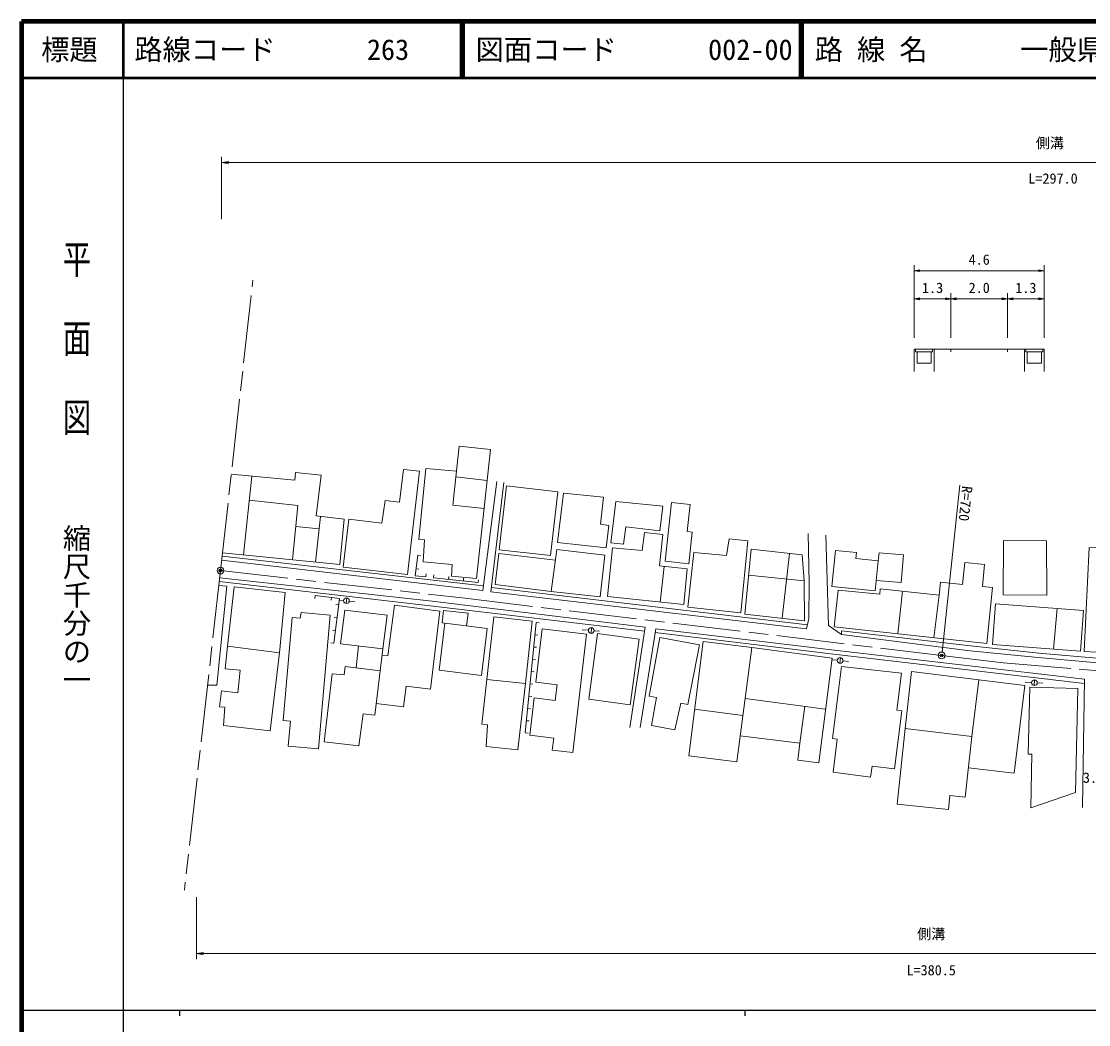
# Model space of a CAD drawing. Units: millimetres at full size, sheet at 1:1000, with parts at other scales. Extents: x 40000 to 680000, y 20000 to 380000.
# Drawn here: x 40000 to 228862, y 202409 to 380000 of the extents above; entities that cross this region are included whole.
import ezdxf
from ezdxf.enums import TextEntityAlignment as Align

# ---------------------------------------------------------------- set-up
doc = ezdxf.new("R2010")
doc.units = ezdxf.units.MM
doc.header["$LTSCALE"] = 1000
doc.header["$PDMODE"] = 32
doc.header["$PDSIZE"] = 500
doc.linetypes.add('CHAIN', pattern=[18.5, 12, -1.5, 3.5, -1.5])
for name, color, linetype, lineweight in [('M-BGD', 7, 'Continuous', 13), ('M-BMK', 2, 'CHAIN', 13), ('M-BMK-SRVR', 3, 'Continuous', 13), ('M-STR-HTXT', 7, 'Continuous', 13), ('M-TTL', 2, 'Continuous', 140), ('M-TTL-BAND', 7, 'Continuous', 25), ('M-TTL-LINE', 7, 'Continuous', 50)]:
    doc.layers.add(name, color=color, linetype=linetype, lineweight=lineweight)
doc.layers.add('M-OTRS', color=6, linetype='Continuous')
doc.layers.add('M-TTL-TXT', color=7, linetype='Continuous')
doc.styles.add('@ＭＳ ゴシック', font='')
doc.styles.add('ＭＳ ゴシック', font='')
doc.styles.get('@ＭＳ ゴシック').set_extended_font_data('@MS Gothic')
doc.styles.get('ＭＳ ゴシック').set_extended_font_data('MS Gothic')

# ---------------------------------------------------------------- blocks, each defined once
blk = doc.blocks.new('open_arrow')
at = {"color": 0, "linetype": 'Continuous', "lineweight": -2}
blk.add_lwpolyline([(7.5, 1.25), (0, 0), (7.5, -1.25)], dxfattribs=at)

msp = doc.modelspace()

# ---------------------------------------------------------------- linework, layer by layer
at = {"layer": 'M-BGD'}
for p, q in [((198000, 322000), (221000, 322000)), ((198000, 322000), (198000, 318000)), ((198000, 322000), (204500, 322000)), ((198250, 321500), (198250, 322000)), ((198250, 321500), (198500, 321500)), ((198500, 321500), (198500, 319500)), ((198500, 321500), (201000, 321500)), ((201000, 321500), (201250, 321500)), ((201000, 321500), (201000, 319500)), ((201250, 321500), (201250, 322000)), ((201500, 322000), (201500, 318000)), ((204500, 322000), (204500, 321500)), ((214500, 322000), (214500, 321500)), ((217500, 322000), (217500, 318000)), ((217750, 321500), (217750, 322000)), ((217750, 321500), (218000, 321500)), ((218000, 321500), (218000, 319500)), ((218000, 321500), (220500, 321500)), ((220500, 321500), (220750, 321500)), ((220500, 321500), (220500, 319500)), ((220750, 321500), (220750, 322000)), ((221000, 322000), (221000, 318000)), ((198500, 319500), (201000, 319500)), ((218000, 319500), (220500, 319500)), ((117484, 304798), (116340, 294351)), ((123022, 304192), (117484, 304798)), ((120527, 281392), (123022, 304192)), ((106932, 294884), (107603, 300694)), ((107603, 300694), (110456, 300364)), ((110456, 300364), (108344, 282085)), ((111595, 300841), (110359, 288267)), ((117001, 300386), (111595, 300841)), ((88402, 298787), (77144, 299858)), ((80785, 299512), (79329, 285563)), ((88540, 300159), (88402, 298787)), ((93029, 299695), (88540, 300159)), ((92197, 292464), (93029, 299695)), ((116887, 299347), (122424, 298722)), ((103791, 291194), (104366, 295180)), ((104366, 295180), (106932, 294884)), ((135944, 296506), (134882, 287766)), ((143023, 295787), (135944, 296506)), ((142470, 290980), (143023, 295787)), ((144282, 287723), (145202, 295017)), ((145202, 295017), (153507, 294155)), ((155036, 294840), (153939, 284430)), ((158354, 294503), (155036, 294840)), ((116340, 294351), (121879, 293744)), ((153507, 294155), (152966, 289842)), ((157847, 289693), (158354, 294503)), ((92045, 284277), (92922, 292376)), ((97146, 291865), (92197, 292464)), ((96335, 283843), (97146, 291865)), ((96955, 283402), (97933, 291871)), ((97933, 291871), (103791, 291194)), ((143930, 290756), (142470, 290980)), ((88563, 290590), (92683, 290165)), ((143475, 286802), (143930, 290756)), ((146946, 290513), (146529, 287439)), ((152966, 289842), (146946, 290513)), ((150269, 289525), (149833, 286353)), ((153489, 289186), (150269, 289525)), ((152902, 283611), (153489, 289186)), ((158711, 289602), (157847, 289693)), ((158119, 283990), (158711, 289602)), ((110359, 288267), (111366, 288207)), ((111366, 288207), (111074, 284340)), ((134882, 287766), (143475, 286802)), ((146529, 287439), (144282, 287723)), ((164804, 285442), (165229, 288384)), ((165229, 288384), (168545, 288022)), ((168545, 288022), (167310, 275309)), ((75527, 285326), (121747, 280076)), ((75596, 285941), (96335, 283843)), ((110147, 285502), (110643, 285440)), ((144614, 286794), (143707, 278190)), ((149833, 286353), (144614, 286794)), ((157914, 276288), (159005, 286005)), ((159005, 286005), (164804, 285442)), ((175919, 285826), (174633, 274331)), ((184081, 286341), (183442, 279969)), ((187761, 285959), (184079, 286328)), ((187657, 284915), (187761, 285959)), ((191808, 285932), (191645, 284516)), ((196120, 285565), (191808, 285932)), ((195702, 280655), (196120, 285565)), ((108344, 282085), (96955, 283402)), ((111074, 284340), (116232, 283845)), ((116232, 283845), (116126, 281782)), ((157798, 283118), (152902, 283611)), ((153034, 277207), (153738, 283526)), ((153939, 284430), (158119, 283990)), ((191645, 284516), (187657, 284915)), ((191112, 279200), (191645, 284516)), ((206934, 284198), (206556, 280337)), ((210454, 283854), (206934, 284198)), ((210072, 279945), (210454, 283854)), ((109846, 283082), (110342, 283020)), ((111596, 281685), (111645, 282182)), ((112935, 281513), (112988, 282011)), ((112935, 281513), (112988, 282011)), ((120849, 280672), (112935, 281513)), ((115573, 281233), (115626, 281730)), ((116126, 281782), (120527, 281392)), ((118211, 280953), (118264, 281450)), ((157207, 276768), (157798, 283118)), ((178525, 280970), (168692, 281986)), ((112363, 276570), (75023, 280831)), ((120849, 280672), (120902, 281169)), ((179121, 273198), (123172, 279788)), ((183442, 279969), (191112, 279200)), ((191296, 281030), (195702, 280655)), ((191892, 278612), (191978, 279525)), ((191978, 279525), (202390, 278457)), ((202642, 280720), (202390, 278457)), ((206556, 280337), (202642, 280720)), ((211826, 279773), (210072, 279945)), ((210855, 269851), (211826, 279773)), ((92017, 278366), (91957, 277869)), ((94862, 278023), (94803, 277526)), ((97485, 276948), (97579, 277943)), ((143707, 278190), (157207, 276768)), ((183818, 272842), (184536, 279326)), ((184536, 279326), (191892, 278612)), ((195108, 271593), (195935, 279119)), ((202390, 278457), (201465, 270890)), ((96141, 276720), (95645, 276783)), ((97033, 277486), (96329, 277553)), ((98029, 277393), (99010, 277301)), ((106010, 276633), (104878, 267672)), ((114045, 275618), (106010, 276633)), ((150262, 272038), (112363, 276570)), ((167310, 275309), (157914, 276288)), ((223289, 276064), (222659, 268855)), ((86326, 256252), (87921, 274498)), ((87921, 274498), (89347, 274373)), ((89347, 274373), (89488, 275381)), ((89488, 275381), (94641, 274900)), ((94641, 274900), (92572, 251239)), ((95851, 274456), (95355, 274520)), ((112425, 261774), (114045, 275618)), ((114704, 275688), (114444, 273515)), ((119041, 275250), (114704, 275688)), ((118771, 272996), (119041, 275250)), ((95562, 272193), (95066, 272257)), ((114444, 273515), (114963, 273453)), ((129157, 254036), (131111, 273596)), ((132147, 272469), (131038, 263020)), ((131111, 273596), (131608, 273546)), ((131111, 273596), (131608, 273546)), ((140021, 271545), (132147, 272469)), ((140350, 272207), (139235, 272304)), ((140806, 271672), (140892, 272668)), ((141346, 272121), (142328, 272036)), ((210855, 269851), (183818, 272842)), ((185109, 271477), (185139, 272117)), ((185139, 272117), (207979, 269444)), ((130894, 271423), (131391, 271373)), ((137559, 250579), (140021, 271545)), ((151077, 260567), (152987, 270945)), ((183259, 268068), (152158, 271812)), ((152987, 270945), (159982, 269658)), ((76083, 265397), (76502, 269392)), ((85660, 268224), (84057, 254427)), ((95273, 269930), (94777, 269993)), ((99273, 265570), (99646, 269438)), ((102558, 257197), (103988, 268905)), ((130677, 269249), (131174, 269200)), ((159982, 269658), (157939, 259085)), ((183459, 267255), (169276, 269163)), ((207979, 269444), (220030, 268158)), ((104878, 267672), (103853, 267801)), ((130460, 267076), (130957, 267026)), ((181117, 248741), (183459, 267255)), ((228099, 262823), (183259, 268068)), ((184385, 266912), (183406, 267004)), ((184832, 266370), (184933, 267364)), ((185379, 266810), (186360, 266711)), ((220030, 268158), (234439, 266895)), ((78692, 265132), (76083, 265397)), ((78306, 261150), (78692, 265132)), ((94973, 264518), (93601, 252461)), ((94973, 264518), (97100, 264335)), ((97100, 264335), (97291, 265825)), ((97291, 265825), (103514, 265026)), ((130243, 264903), (130740, 264853)), ((185137, 265802), (183522, 253033)), ((195772, 264625), (185137, 265802)), ((194944, 258074), (195772, 264625)), ((121511, 255572), (122382, 263489)), ((129198, 262795), (127858, 251035)), ((130025, 262729), (130523, 262679)), ((131038, 263020), (134794, 262579)), ((134794, 262579), (134469, 259810)), ((209439, 263437), (217570, 262454)), ((218770, 262959), (217646, 263027)), ((219240, 262436), (219299, 263435)), ((219768, 262900), (220752, 262841)), ((75064, 258694), (75389, 261489)), ((75389, 261489), (78306, 261150)), ((107621, 258675), (108082, 262322)), ((108082, 262322), (112425, 261774)), ((217570, 262454), (215689, 246902)), ((218460, 262129), (218184, 250280)), ((226936, 261931), (218460, 262129)), ((226507, 243490), (226936, 261931)), ((102808, 259241), (107621, 258675)), ((129808, 260556), (130306, 260506)), ((130759, 260245), (129987, 253667)), ((134469, 259810), (130759, 260245)), ((152412, 260310), (151077, 260567)), ((151499, 255350), (152412, 260310)), ((156704, 259312), (155630, 254589)), ((157939, 259085), (156704, 259312)), ((182323, 258272), (168081, 260153)), ((177773, 252212), (178665, 258755)), ((76034, 258606), (75064, 258694)), ((75783, 255388), (76034, 258606)), ((99738, 251763), (100505, 257430)), ((100505, 257430), (102558, 257197)), ((129591, 258382), (130089, 258333)), ((159137, 258230), (167680, 257134)), ((194506, 247688), (195806, 257965)), ((195806, 257965), (194944, 258074)), ((84057, 254427), (75783, 255388)), ((87618, 256139), (86326, 256252)), ((87231, 251706), (87618, 256139)), ((122475, 255462), (121511, 255572)), ((122274, 251672), (122475, 255462)), ((129374, 256209), (129872, 256159)), ((155630, 254589), (151499, 255350)), ((129157, 254036), (129655, 253986)), ((129987, 253667), (134202, 253104)), ((134202, 253104), (133957, 251021)), ((167200, 253515), (177773, 252212)), ((196417, 254848), (194970, 241449)), ((206997, 242654), (208201, 253395)), ((92572, 251239), (87231, 251706)), ((93601, 252461), (99738, 251763)), ((127858, 251035), (122274, 251672)), ((177773, 252212), (177401, 249199)), ((183522, 253033), (184371, 252925)), ((184371, 252925), (183631, 247074)), ((133957, 251021), (137559, 250579)), ((218184, 250280), (218787, 250266)), ((218787, 250266), (218609, 240802)), ((177401, 249199), (181117, 248741)), ((190282, 246233), (190529, 248191)), ((190529, 248191), (194506, 247688)), ((215689, 246902), (207582, 247883)), ((183631, 247074), (190282, 246233)), ((204033, 240471), (204300, 242945)), ((204300, 242945), (206997, 242654)), ((218609, 240802), (226507, 243490)), ((194970, 241449), (204033, 240471))]:
    msp.add_line(p, q, dxfattribs=at)
for points in [[(124149, 298566), (121639, 279241), (75447, 284604)], [(125404, 298345), (123078, 279008), (178963, 272464), (179364, 274324), (179390, 280540), (179258, 289357)], [(80339, 295235), (88916, 294321), (88006, 284686)], [(182329, 289024), (182831, 273070), (185109, 271477), (207897, 268607), (219958, 267380), (234395, 266122), (245518, 265397), (253915, 264951), (268411, 264331), (277571, 264191), (276792, 280303)], [(111596, 281685), (109695, 281872), (110147, 285502)], [(133780, 279085), (123827, 280318), (124481, 285786), (134494, 284640)], [(147664, 255000), (150373, 272766), (112679, 277351), (75100, 281513)], [(72952, 262516), (74573, 262495), (76387, 280008), (74947, 280154)], [(92017, 278366), (96285, 277852), (95273, 269930)], [(227780, 240860), (228110, 263534), (183343, 268763), (152267, 272501), (149489, 254984)]]:
    msp.add_lwpolyline(points, dxfattribs=at)
for points in [[(125848, 297775), (124559, 286480), (133627, 285446), (134916, 296741)], [(213750, 278480), (213798, 288101), (221386, 288063), (221460, 278458)], [(133780, 279085), (134738, 286535), (143248, 285498), (142442, 278154)], [(169123, 286559), (168041, 275081), (178572, 273882), (178525, 280970), (178182, 285581)], [(233408, 268177), (234315, 286619), (228979, 286882), (228071, 268440)], [(76502, 269392), (77645, 279934), (86713, 278929), (85660, 268224)], [(97226, 275790), (104719, 274870), (103988, 268905), (96494, 269824)], [(211846, 269681), (227401, 268493), (227952, 275708), (212397, 276896)], [(123592, 274574), (122382, 263489), (129198, 262795), (130403, 273831)], [(114963, 273456), (113958, 265137), (121400, 264238), (122405, 272557)], [(141960, 271660), (140394, 260023), (147757, 259032), (149323, 270670)], [(160663, 270255), (158093, 250007), (166592, 248928), (169276, 269163)], [(197498, 264910), (209439, 263437), (208201, 253395), (196417, 254848)]]:
    msp.add_lwpolyline(points, close=True, dxfattribs=at)
for centre in [(97532, 277446), (140849, 272170), (184883, 266867), (219270, 262936)]:
    msp.add_circle(centre, 500, dxfattribs=at)
at = {"layer": 'M-BMK'}
for q in [(80968, 334213), (68844, 226201)]:
    msp.add_line((75245, 282788), q, dxfattribs=at)
msp.add_lwpolyline([(75245, 282788), (118564, 277871), (202849, 267765), (213739, 266456), (241179, 264120), (265446, 262916), (302625, 262192), (322441, 262163), (338109, 262829), (350307, 263775), (372845, 266474), (374184, 256557), (374727, 249827), (374871, 236386)], dxfattribs=at)
at = {"layer": 'M-BMK-SRVR'}
for centre in [(75245, 282788), (202849, 267765)]:
    msp.add_circle(centre, 600, dxfattribs=at)
msp.add_point((202849, 267765), dxfattribs=at)
at = {"layer": 'M-OTRS'}
msp.add_point((75245, 282788), dxfattribs=at)
at = {"layer": 'M-STR-HTXT'}
for p, q in [((75447, 345000), (75447, 356000)), ((75447, 355000), (369676, 355000)), ((198000, 324000), (198000, 336866)), ((221000, 324000), (221000, 336866)), ((198000, 335866), (221000, 335866)), ((198000, 330866), (204500, 330866)), ((204500, 324000), (204500, 331866)), ((204500, 330866), (214500, 330866)), ((214500, 324000), (214500, 331866)), ((214500, 330866), (221000, 330866)), ((206046, 297912), (202933, 268359)), ((71000, 225000), (71000, 214000)), ((71000, 215000), (331000, 215000))]:
    msp.add_line(p, q, dxfattribs=at)
at = {"layer": 'M-TTL'}
for p, q in [((40000, 380000), (40000, 20000)), ((680000, 380000), (40000, 380000))]:
    msp.add_line(p, q, dxfattribs=at)
at = {"layer": 'M-TTL-BAND'}
for p, q in [((58000, 370000), (58000, 20000)), ((40000, 205000), (579000, 205000)), ((68000, 205000), (68000, 204000)), ((168000, 205000), (168000, 204000))]:
    msp.add_line(p, q, dxfattribs=at)
at = {"layer": 'M-TTL-LINE'}
for p, q in [((58000, 380000), (58000, 370000)), ((117750, 380000), (117750, 370000)), ((118250, 380000), (118250, 370000)), ((177750, 380000), (177750, 370000)), ((178250, 380000), (178250, 370000)), ((40000, 370000), (680000, 370000))]:
    msp.add_line(p, q, dxfattribs=at)

# ---------------------------------------------------------------- block references
at = {"layer": 'M-STR-HTXT'}
for p, xscale, yscale in [((75447, 355000), 167, 167), ((198000, 335866), 133, 133), ((198000, 330866), 133, 133), ((204500, 330866), 133, 133), ((214500, 330866), 133, 133), ((71000, 215000), 167, 167)]:
    msp.add_blockref('open_arrow', p, dxfattribs=dict(at, xscale=xscale, yscale=yscale))
at = {"layer": 'M-STR-HTXT', "xscale": 133, "yscale": 133, "rotation": 180}
for p in [(221000, 335866), (204500, 330866), (214500, 330866), (221000, 330866)]:
    msp.add_blockref('open_arrow', p, dxfattribs=at)

# ---------------------------------------------------------------- texts
at = {"layer": 'M-BGD', "style": 'ＭＳ ゴシック'}
msp.add_text('3.1', height=1833, dxfattribs=at).set_placement((227856, 246133), align=Align.MIDDLE_LEFT)
at = {"layer": 'M-STR-HTXT', "style": 'ＭＳ ゴシック'}
for s, p in [('側溝', (222000, 357000)), ('L=297.0', (222561, 350728)), ('4.6', (209500, 336366)), ('1.3', (201250, 331366)), ('2.0', (209500, 331366)), ('1.3', (217750, 331366)), ('側溝', (201000, 217000)), ('L=380.5', (201000, 210589))]:
    msp.add_text(s, height=1833, dxfattribs=at).set_placement(p, align=Align.BOTTOM_CENTER)
msp.add_text('R=720', height=1833, rotation=263.987, dxfattribs=at).set_placement((207087, 294633), align=Align.MIDDLE_CENTER)
at = {"layer": 'M-TTL-BAND', "style": '@ＭＳ ゴシック', "width": 1.4}
msp.add_text('平  面  図', height=3666, rotation=270, dxfattribs=at).set_placement((49777, 306475), align=Align.MIDDLE_RIGHT)
at = {"layer": 'M-TTL-BAND', "style": '@ＭＳ ゴシック'}
msp.add_text('縮尺千分の一', height=3666, rotation=270, dxfattribs=at).set_placement((49777, 261030), align=Align.MIDDLE_RIGHT)
at = {"layer": 'M-TTL-TXT', "style": 'ＭＳ ゴシック'}
msp.add_text('標題', height=3666, dxfattribs=at).set_placement((48500, 375000), align=Align.MIDDLE_CENTER)
for s, p in [('路線コード', (60000, 375000)), ('263', (101142, 375000)), ('図面コード', (120380, 375000)), ('002-00', (161521, 375000)), ('路 線 名', (180380, 375000)), ('一般県道小串(停)線', (216734, 375000))]:
    msp.add_text(s, height=3666, dxfattribs=at).set_placement(p, align=Align.MIDDLE_LEFT)

doc.saveas('drawing.dxf')
